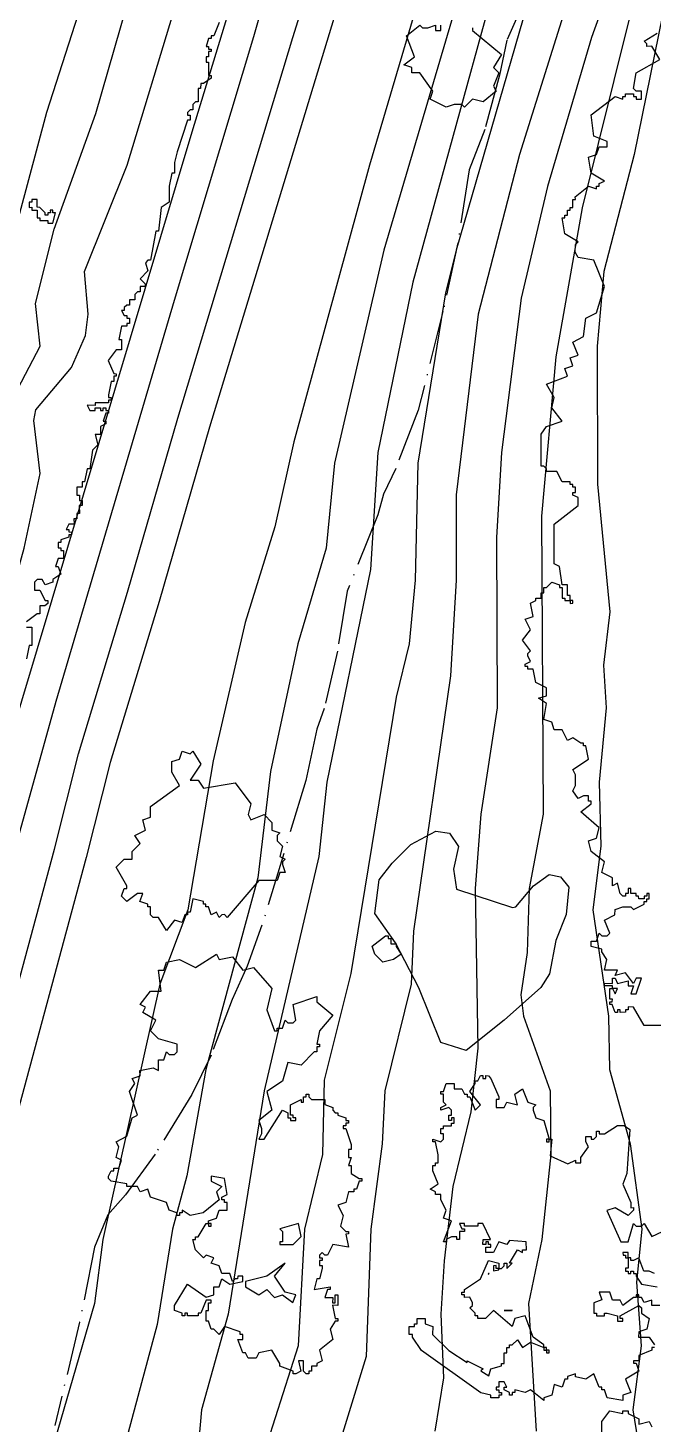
# Model space of a CAD drawing. Header units: metres. Extents: x -550 to 550, y -500 to 950.
# Drawn here: x -170 to -110.8, y -94.7 to 37.5 of the extents above; entities that cross this region are included whole.
import ezdxf

# ---------------------------------------------------------------- set-up
doc = ezdxf.new("R2010")
doc.units = ezdxf.units.M
doc.header["$LTSCALE"] = 2
doc.linetypes.add('DASHDOT', pattern=[3.556, 2.54, -0.508, 0, -0.508])
for name, color, linetype in [('SITE-PATH', 84, 'CONTINUOUS'), ('SITE-SETBACK-WATER', 1, 'DASHDOT'), ('SITE-TREE-CANOPY', 94, 'CONTINUOUS'), ('TOPO-CONTOUR-MAJOR', 8, 'CONTINUOUS'), ('TOPO-CONTOUR-MINOR', 9, 'CONTINUOUS')]:
    doc.layers.add(name, color=color, linetype=linetype)

msp = doc.modelspace()

# ---------------------------------------------------------------- linework, layer by layer
at = {"layer": 'SITE-PATH'}
for points in [[(-189.23, -120.72), (-167.52, -40.29), (-165.23, -31.25), (-160.58, -15.93), (-155.81, 0.56), (-144.91, 36.62), (-128.73, 88.28)], [(-262.46, -239.75), (-257.78, -234.74), (-254.78, -231.06), (-249.42, -223.79), (-240.83, -210.92), (-232.33, -199.08), (-225.52, -188.81), (-219.51, -179.14), (-214.88, -171.13), (-209.66, -160.32), (-203.71, -144.97), (-200.36, -135.35), (-192.31, -108.23), (-185.35, -81.44), (-179.09, -58.35), (-177.72, -51.61), (-173.59, -36.13), (-154.45, 27.68), (-137.3, 83.89)], [(-144.94, 49.68), (-148.64, 36.66), (-156.18, 11.69), (-167.39, -26.3), (-175.08, -53.91), (-179.17, -69.44), (-187.03, -100.54)], [(-138.08, 48.2), (-152.83, -0.32), (-157.6, -16.81), (-162.24, -32.08), (-164.51, -41.07), (-186.24, -121.57), (-190.87, -137.06), (-195.72, -152.11), (-201.92, -169.17), (-206.56, -180.44), (-208.55, -184.59), (-210.86, -187.86), (-212.68, -190.91), (-212.82, -191.48), (-212.61, -192.83), (-211.63, -194.79), (-202.71, -210.22)]]:
    msp.add_lwpolyline(points, dxfattribs=at)
at = {"layer": 'SITE-SETBACK-WATER'}
msp.add_lwpolyline([(-122.55, 41.06), (-124.65, 36.35), (-125.33, 33.03), (-126.74, 27.88), (-128.22, 24.07), (-129.29, 17.15), (-130.7, 10.64), (-133.05, 1.3), (-135.18, -4.21), (-136.32, -6.64), (-136.86, -8.61), (-139.78, -15.83), (-140.7, -21.51), (-141.95, -26.95), (-142.65, -28.91), (-143.69, -33.79), (-147.85, -47.49), (-149.24, -51.36), (-150.67, -54.51), (-152.67, -59.8), (-154.48, -63.51), (-157.97, -69.16), (-160.77, -73.02), (-162.44, -74.93), (-163.73, -77.97), (-165.13, -85.09), (-167.49, -94.88)], dxfattribs=at)
at = {"layer": 'SITE-TREE-CANOPY'}
for points in [[(-151.91, 38.01), (-152.41, 36.76), (-152.65, 36.76), (-152.65, 36.51), (-152.9, 36.51), (-153.15, 35.76), (-152.91, 35.75), (-152.9, 35.51), (-152.65, 35.51), (-152.65, 35.27), (-152.9, 35.27), (-152.9, 34.76), (-153.15, 34.77), (-153.15, 34.26), (-152.9, 34.26), (-152.9, 33.01), (-152.65, 33.01), (-152.65, 32.76), (-153.4, 32.26), (-153.65, 32.26), (-153.66, 31.76), (-153.9, 31.76), (-153.9, 30.51), (-154.16, 30.51), (-154.4, 30.26), (-154.4, 29.76), (-154.66, 29.76), (-154.9, 29.51), (-154.9, 29.26), (-154.65, 29.26), (-154.65, 28.76), (-154.9, 28.76), (-155.9, 25.76), (-156.15, 24.76), (-156.15, 23.76), (-156.4, 23.76), (-156.65, 22.51), (-156.65, 21.01), (-157.4, 20.51), (-157.66, 18.26), (-157.9, 18.26), (-158.4, 15.51), (-158.65, 15.51), (-158.9, 15.26), (-158.65, 14.51), (-159.4, 13.76), (-158.91, 13.26), (-158.91, 13.02), (-159.4, 13.02), (-159.4, 12.52), (-159.65, 12.52), (-159.9, 12.26), (-159.9, 11.76), (-160.4, 11.76), (-160.4, 11.26), (-160.65, 11.26), (-160.9, 11.02), (-160.9, 10.76), (-161.16, 10.76), (-160.9, 10.26), (-160.65, 10.26), (-160.65, 10.01), (-160.41, 10.01), (-160.4, 9.51), (-160.65, 9.51), (-160.65, 9.26), (-161.15, 9.26), (-161.41, 8.01), (-161.15, 8.01), (-161.15, 7.01), (-161.65, 7.01), (-162.41, 6.01), (-161.9, 4.77), (-161.66, 4.76), (-161.66, 4.51), (-161.9, 4.51), (-161.9, 4.01), (-162.15, 4.01), (-162.4, 2.76), (-162.4, 2.51), (-162.15, 2.51), (-162.15, 2.26), (-162.4, 2.26), (-162.4, 2.01), (-163.65, 2.01), (-163.65, 1.76), (-164.41, 1.77), (-164.15, 1.26), (-163.65, 1.26), (-163.65, 1.51), (-163.16, 1.51), (-163.15, 1.26), (-162.9, 1.26), (-162.9, 1.51), (-162.65, 1.51), (-162.65, 1.26), (-162.4, 1.26), (-162.4, 1.01), (-162.65, 1.01), (-162.9, 0.26), (-162.65, 0.26), (-162.65, 0.01), (-163.15, -0.24), (-163.15, -1), (-163.65, -0.99), (-163.4, -1.98), (-163.91, -2.48), (-164.15, -4.24), (-164.4, -4.24), (-164.65, -5.49), (-164.9, -5.49), (-164.9, -5.99), (-165.4, -5.99), (-165.4, -6.74), (-165.15, -6.74), (-165.15, -7.24), (-164.9, -7.24), (-164.9, -7.74), (-165.16, -7.74), (-165.15, -8.49), (-165.4, -8.49), (-165.4, -8.99), (-165.66, -8.99), (-165.65, -9.49), (-166.15, -9.49), (-166.4, -9.99), (-166.16, -9.99), (-166.15, -10.23), (-165.9, -10.24), (-165.9, -10.49), (-166.15, -10.49), (-166.15, -10.74), (-166.9, -10.99), (-166.9, -11.23), (-167.15, -11.23), (-167.16, -11.74), (-166.9, -11.74), (-166.9, -11.99), (-166.65, -11.99), (-166.65, -12.74), (-167.15, -12.74), (-167.4, -13.49), (-167.15, -13.49), (-166.9, -14.24), (-167.65, -14.74), (-167.65, -14.99), (-168.4, -15.24), (-168.66, -14.74), (-169.15, -14.74), (-169.4, -14.99), (-169.4, -15.74), (-168.9, -15.74), (-168.4, -16.74), (-168.15, -16.74), (-168.15, -17), (-168.41, -17.24), (-168.9, -17.24), (-168.91, -17.98), (-169.15, -18), (-170.15, -18.74)], [(-127.9, 37.51), (-127.9, 37.26), (-125.15, 35.01), (-125.9, 33.76), (-125.4, 33.26), (-125.9, 32.01), (-125.65, 31.51), (-126.9, 30.51), (-127.9, 30.76), (-128.65, 30), (-128.9, 30.26), (-129.65, 30.26), (-130.41, 30.01), (-131.9, 30.77), (-131.65, 31.51), (-132.9, 33.26), (-133.65, 33.26), (-133.65, 33.76), (-134.4, 34.01), (-133.41, 34.76), (-134.15, 36.76), (-132.9, 37.76), (-132.65, 37.51), (-132.15, 37.51), (-131.4, 37.76), (-131.4, 37.26), (-130.9, 37.26), (-130.9, 37.76)], [(-109.65, -56.99), (-111.65, -56.99), (-112.65, -55.24), (-113.15, -55.23), (-113.15, -55.49), (-113.4, -55.49), (-113.4, -55.73), (-113.9, -55.75), (-113.9, -55.49), (-114.15, -55.49), (-114.15, -55.74), (-114.4, -55.74), (-114.66, -54.99), (-114.9, -54.99), (-114.9, -54.74), (-114.66, -54.74), (-114.65, -54.49), (-114.9, -54.49), (-114.9, -53.49), (-114.65, -53.49), (-114.65, -53.24), (-115.4, -53.24), (-115.4, -52.98), (-114.65, -52.99), (-114.65, -52.49), (-114.4, -52.49), (-114.15, -52.99), (-113.15, -52.74), (-113.15, -53.24), (-112.65, -53.24), (-112.91, -53.99), (-112.4, -53.99), (-111.9, -52.49), (-112.4, -52.49), (-112.65, -52.99), (-113.4, -51.99), (-114.4, -52.24), (-114.15, -51.74), (-115.4, -51.74), (-115.16, -50.74), (-115.65, -49.99), (-115.65, -49.74), (-116.65, -49.49), (-116.65, -48.99), (-116.15, -48.99), (-115.9, -48.25), (-115.65, -48.49), (-115.15, -48.49), (-114.9, -48.24), (-115.4, -46.99), (-114.41, -46.49), (-114.4, -45.99), (-113.65, -45.73), (-112.9, -45.74), (-112.65, -45.99), (-111.65, -45.49), (-111.65, -45.24), (-111.4, -45.24), (-111.4, -44.99), (-111.15, -44.99), (-111.15, -44.49), (-111.4, -44.49), (-111.4, -44.74), (-111.65, -44.74), (-111.65, -44.99), (-112.15, -44.99), (-112.16, -44.74), (-112.4, -44.73), (-112.4, -44.49), (-112.9, -44.49), (-112.9, -43.99), (-113.15, -43.99), (-113.15, -44.49), (-113.41, -44.49), (-113.41, -44.74), (-113.65, -44.74), (-113.9, -44.49), (-114.16, -43.49), (-114.65, -43.74), (-114.65, -42.99), (-115.65, -42.49), (-115.4, -41.49), (-116.65, -40.49), (-116.9, -39.49), (-116.15, -39.23), (-115.9, -38.25), (-117.65, -36.74), (-116.65, -35.99), (-116.65, -35.74), (-116.9, -35.74), (-116.9, -35.24), (-117.4, -35.24), (-117.9, -35.49), (-118.4, -34.74), (-118.15, -34.24), (-118.15, -33.24), (-118.4, -32.74), (-116.9, -31.74), (-117.15, -30.49), (-117.4, -30.49), (-117.4, -30.25), (-117.65, -30.24), (-118.4, -29.74), (-118.9, -29.99), (-119.4, -28.99), (-120.15, -28.98), (-120.4, -28.24), (-121.15, -27.99), (-120.9, -26.49), (-121.65, -25.99), (-120.9, -25.74), (-120.9, -24.99), (-121.9, -24.49), (-122.16, -23.24), (-122.65, -23.24), (-122.65, -22.99), (-122.9, -22.99), (-122.9, -22.74), (-122.4, -22.49), (-122.65, -21.98), (-122.65, -21.74), (-122.41, -21.5), (-123.15, -20.49), (-122.4, -19.49), (-122.9, -18.49), (-122.16, -18.24), (-122.4, -16.99), (-121.9, -16.73), (-121.9, -16.49), (-121.4, -16.49), (-121.4, -15.99), (-121.16, -15.99), (-121.15, -15.49), (-120.9, -15.49), (-120.4, -14.99), (-119.65, -15.24), (-119.65, -15.49), (-119.4, -15.49), (-119.4, -16.49), (-119.15, -16.49), (-119.15, -16.74), (-118.65, -16.74), (-118.66, -16.24), (-118.9, -16.24), (-118.9, -15.24), (-119.41, -15.24), (-119.65, -13.49), (-120.15, -13.24), (-120.15, -9.48), (-117.9, -7.74), (-117.9, -6.98), (-118.4, -6.74), (-118.4, -6.49), (-118.15, -6.5), (-118.15, -5.99), (-118.4, -5.99), (-118.4, -5.74), (-118.66, -5.74), (-118.66, -5.49), (-119.4, -5.49), (-119.9, -4.49), (-120.9, -4.49), (-120.9, -4.24), (-121.15, -3.99), (-121.4, -3.99), (-121.4, -0.98), (-120.9, -0.24), (-119.4, 0.26), (-120.4, 1.51), (-120.15, 2.51), (-120.9, 3.76), (-118.9, 4.51), (-119.15, 5.26), (-118.4, 5.51), (-118.65, 6.26), (-117.9, 6.51), (-118.41, 7.75), (-117.4, 8.27), (-117.15, 10.01), (-116.15, 10.51), (-115.4, 13.01), (-116.4, 15.51), (-117.9, 15.76), (-118.16, 16.26), (-118.15, 17.01), (-117.9, 17.26), (-119.15, 18.01), (-119.4, 19.51), (-119.16, 19.51), (-119.16, 19.76), (-118.9, 19.76), (-118.9, 20.26), (-118.65, 20.26), (-118.66, 20.51), (-118.4, 20.51), (-118.4, 21.26), (-118.15, 21.26), (-118.16, 21.51), (-116.9, 22.51), (-116.15, 22.26), (-116.15, 22.51), (-115.9, 22.51), (-115.9, 22.76), (-115.4, 23.01), (-116.65, 23.76), (-116.9, 25.26), (-116.15, 25.51), (-115.9, 26.26), (-115.15, 26.26), (-115.15, 26.76), (-116.4, 27.26), (-116.65, 29.27), (-114.4, 31.01), (-113.66, 30.76), (-113.66, 31.01), (-113.4, 31.01), (-113.4, 31.26), (-112.65, 31.26), (-112.65, 31.01), (-112.41, 31.01), (-112.41, 30.76), (-111.9, 30.76), (-111.9, 31.51), (-112.4, 31.51), (-112.65, 31.76), (-112.4, 33.26), (-110.15, 34.51), (-110.9, 35.77), (-111.4, 35.75), (-111.4, 36.01), (-111.65, 36.26), (-110.4, 37.01)], [(-170.15, -19.24), (-169.65, -19.24), (-169.65, -20.99), (-169.9, -20.99), (-170.15, -22.24)], [(-110.65, -87.49), (-110.9, -87.49), (-110.9, -87.74), (-112.15, -88.24), (-112.15, -88.74), (-112.65, -88.74), (-112.65, -88.98), (-112.4, -88.98), (-112.15, -89.74), (-113.4, -90.49), (-112.9, -91.74), (-113.65, -91.99), (-113.65, -92.49), (-115.15, -92.24), (-115.4, -91.49), (-115.65, -91.49), (-115.65, -91.24), (-115.9, -91.24), (-116.4, -89.99), (-117.15, -90.49), (-118.15, -90.25), (-118.15, -89.99), (-118.9, -90.24), (-118.9, -90.49), (-119.16, -90.49), (-119.4, -91.24), (-120.15, -90.99), (-120.4, -91.99), (-121.15, -92.24), (-121.15, -92.49), (-122.4, -91.49), (-122.9, -91.74), (-123.9, -91.49), (-123.9, -91.74), (-124.15, -91.74), (-124.15, -91.99), (-124.4, -91.99), (-124.4, -91.74), (-124.9, -91.49), (-124.9, -91.24), (-124.66, -91.24), (-124.9, -90.74), (-125.4, -90.74), (-125.4, -91.24), (-125.65, -91.24), (-125.65, -91.49), (-125.4, -91.49), (-125.4, -91.74), (-125.15, -91.74), (-125.15, -91.99), (-125.4, -91.99), (-125.4, -92.24), (-126.15, -92.24), (-126.15, -91.99), (-127.1, -91.78), (-132.72, -87.77), (-133.59, -86.5), (-133.6, -86.24), (-133.9, -86.24), (-133.9, -85.49), (-133.41, -85.49), (-133.4, -85.24), (-133.15, -85.24), (-133.15, -84.74), (-132.4, -84.74), (-132.4, -85.24), (-131.65, -85.49), (-131.69, -86.24), (-130.16, -87.78), (-128.4, -88.9), (-128.4, -88.74), (-126.9, -89.49), (-127.12, -89.7), (-126.37, -90.17), (-126.16, -89.49), (-125.15, -89.23), (-125.15, -88.99), (-124.91, -88.99), (-124.9, -87.99), (-124.65, -87.99), (-124.65, -87.49), (-124.4, -87.49), (-124.4, -87.24), (-124.15, -87.24), (-123.65, -86.75), (-123.15, -87.49), (-122.4, -86.99), (-121.15, -87.49), (-121.15, -87.24), (-122.16, -86.49), (-122.9, -84.49), (-123.9, -84.74), (-124.15, -85.49), (-125.9, -83.99), (-126.66, -84.74), (-127.4, -84.74), (-127.4, -84.49), (-127.65, -84.49), (-127.65, -84.24), (-128.15, -83.74), (-127.9, -83.49), (-127.9, -83.24), (-128.16, -82.73), (-128.65, -82.74), (-128.65, -82.49), (-128.9, -82.49), (-128.9, -82.24), (-128.65, -82.24), (-128.65, -81.99), (-127.16, -80.99), (-126.4, -79.24), (-125.4, -79.49), (-125.41, -79.99), (-125.15, -79.99), (-124.9, -79.74), (-124.9, -79.49), (-124.65, -79.49), (-124.65, -79.99), (-124.15, -79.49), (-124.4, -79.49), (-123.65, -78.24), (-123.15, -78.49), (-123.15, -78.24), (-122.78, -78.24), (-122.83, -77.46), (-124.4, -77.36), (-124.65, -77.74), (-125.4, -77.49), (-125.9, -78.49), (-126.65, -78.49), (-126.65, -77.99), (-126.15, -77.99), (-126.15, -77.74), (-126.4, -77.74), (-126.4, -77.49), (-126.65, -77.49), (-126.65, -77.74), (-126.91, -77.74), (-126.9, -77.24), (-126.2, -77.24), (-126.92, -75.74), (-127.4, -75.74), (-127.4, -75.99), (-128.15, -75.99), (-128.65, -75.99), (-128.65, -75.74), (-129.15, -75.74), (-128.9, -76.24), (-128.65, -76.24), (-128.65, -76.49), (-129.15, -76.49), (-129.15, -77.24), (-129.4, -77.24), (-129.4, -76.99), (-129.9, -76.99), (-130.4, -77.24), (-130.4, -77.49), (-130.66, -77.49), (-129.9, -75.49), (-130.65, -75.24), (-130.41, -74.49), (-130.9, -73.49), (-130.9, -72.99), (-131.4, -72.99), (-131.4, -72.74), (-131.91, -72.48), (-131.15, -71.98), (-131.65, -70.74), (-131.65, -70.24), (-131.4, -70.24), (-131.4, -69.99), (-131.15, -69.99), (-131.15, -69.24), (-131.4, -67.99), (-131.65, -67.99), (-131.65, -67.74), (-130.9, -67.99), (-130.65, -67.74), (-130.66, -67.24), (-130.9, -67.24), (-130.9, -66.73), (-130.65, -66.74), (-130.65, -66.49), (-129.9, -66.49), (-129.9, -66.24), (-129.65, -66.24), (-129.65, -65.74), (-129.9, -65.74), (-129.9, -65.99), (-130.16, -65.99), (-130.15, -65.49), (-129.9, -65.49), (-129.9, -64.99), (-130.15, -64.74), (-130.91, -64.99), (-130.91, -64.74), (-130.4, -64.49), (-130.65, -64.24), (-130.65, -63.49), (-130.9, -63.49), (-130.9, -63.24), (-130.65, -63.24), (-130.4, -62.49), (-129.65, -62.49), (-129.65, -62.99), (-128.9, -62.99), (-128.65, -63.49), (-128.4, -63.49), (-128.4, -63.73), (-128.15, -63.74), (-127.65, -64.99), (-127.15, -64.49), (-128.15, -63.23), (-127.65, -62.49), (-127.65, -62.23), (-127.4, -62.23), (-127.15, -61.73), (-126.91, -61.73), (-126.91, -61.99), (-126.65, -61.99), (-126.65, -61.73), (-126.4, -61.74), (-126.15, -61.99), (-125.4, -63.74), (-125.41, -63.99), (-125.65, -63.99), (-125.65, -64.74), (-124.9, -64.74), (-124.65, -64.24), (-123.65, -64.49), (-123.9, -63.49), (-123.15, -62.99), (-122.65, -64.24), (-121.9, -64.49), (-122.15, -64.74), (-122.16, -64.99), (-121.9, -65.73), (-121.15, -65.99), (-120.65, -67.74), (-120.4, -67.74), (-120.55, -69.34), (-118.87, -70.1), (-118.15, -69.74), (-118.15, -69.99), (-117.65, -69.99), (-117.65, -69.49), (-116.9, -68.49), (-117.15, -67.99), (-117.15, -67.49), (-116.65, -67.49), (-116.65, -67.74), (-116.4, -67.74), (-116.15, -67.49), (-116.15, -66.99), (-115.9, -66.99), (-115.9, -67.24), (-115.4, -67.26), (-114.17, -66.45), (-113.53, -66.44), (-113.01, -66.83), (-113.27, -71.01), (-113.67, -72.01), (-112.9, -73.74), (-112.9, -74.25), (-112.65, -74.23), (-112.65, -74.49), (-113.15, -74.99), (-114.4, -74.24), (-115.19, -74.5), (-113.84, -77.49), (-113.15, -77.49), (-112.65, -75.74), (-112.4, -75.99), (-111.9, -75.99), (-111.65, -75.74), (-110.9, -76.98), (-109.9, -76.49)], [(-110.65, -80.49), (-111.15, -80.24), (-111.66, -80.24), (-112.15, -78.99), (-112.65, -79.24), (-112.9, -79.24), (-112.9, -79), (-113.15, -78.99), (-113.15, -79.98), (-113.4, -79.98), (-113.4, -80.24), (-113.15, -80.24), (-113.15, -80.49), (-112.91, -80.49), (-112.91, -80.24), (-112.65, -80.24), (-112.65, -80.49), (-112.4, -80.49), (-112.4, -80.74), (-111.9, -81.49), (-110.4, -81.73)], [(-110.15, -83.49), (-110.9, -83.49), (-110.9, -82.99), (-111.65, -83.23), (-111.9, -82.75), (-112.15, -82.74), (-112.15, -82.49), (-112.4, -82.49), (-112.4, -82.74), (-112.65, -82.74), (-113.65, -83.49), (-113.9, -82.99), (-114.65, -82.99), (-114.9, -82.24), (-115.9, -82.24), (-115.66, -82.98), (-116.4, -83.24), (-116.4, -84.24), (-116.16, -84.24), (-116.16, -84.49), (-115.4, -84.49), (-115.4, -84.24), (-115.15, -84.24), (-114.15, -84.49), (-114.15, -84.99), (-113.65, -84.99), (-113.65, -84.75), (-113.9, -84.74), (-113.9, -84.49), (-112.15, -83.49), (-111.9, -83.74), (-111.9, -84.24), (-111.16, -84.74), (-111.4, -85.74), (-112.15, -85.99), (-112.16, -86.49), (-111.15, -86.49), (-110.65, -87.24)], [(-115.65, -95.74), (-115.65, -94.49), (-114.9, -93.49), (-113.65, -93.74), (-113.65, -93.49), (-113.15, -93.49), (-113.16, -93.74), (-112.15, -94.24), (-112.15, -94.74), (-111.15, -94.49), (-110.9, -94.99)]]:
    msp.add_lwpolyline(points, dxfattribs=at)
for points in [[(-169.9, 20.5), (-169.65, 20.52), (-169.65, 20.26), (-169.16, 20.26), (-169.15, 19.51), (-168.9, 19.51), (-168.9, 19.26), (-168.15, 19.26), (-168.15, 19.01), (-167.65, 19.01), (-167.4, 20.01), (-167.65, 20.01), (-167.65, 20.26), (-167.91, 20.26), (-167.9, 20.01), (-168.15, 20.01), (-168.15, 19.76), (-168.4, 19.76), (-168.4, 20.01), (-168.9, 20.51), (-169.16, 20.52), (-169.15, 21.26), (-169.65, 21.26), (-169.65, 21.01), (-169.9, 21.01)], [(-118.65, -17), (-118.4, -16.98), (-118.4, -16.74), (-118.65, -16.74)], [(-153.65, -32.24), (-154.65, -33.74), (-153.9, -33.74), (-153.4, -34.49), (-150.4, -33.99), (-148.9, -35.99), (-149.15, -36.99), (-148.9, -37.49), (-147.65, -36.99), (-146.9, -37.74), (-146.9, -38.49), (-146.15, -38.74), (-146.4, -38.99), (-146.41, -39.49), (-145.9, -39.98), (-146.15, -40.99), (-145.65, -41.24), (-145.9, -41.49), (-145.9, -41.74), (-145.65, -42.49), (-146.15, -42.49), (-146.4, -43.24), (-148.15, -43.24), (-151.16, -46.74), (-151.4, -46.48), (-151.65, -46.5), (-151.9, -46.74), (-152.15, -46.24), (-152.65, -46.49), (-152.9, -45.74), (-153.16, -45.74), (-153.16, -45.49), (-153.4, -45.49), (-153.4, -45.24), (-154.4, -44.99), (-154.65, -46.24), (-154.9, -46.24), (-154.91, -46.49), (-155.15, -46.49), (-155.4, -47.24), (-156.15, -46.99), (-156.9, -47.99), (-157.65, -46.74), (-158.15, -46.74), (-158.4, -46.49), (-158.4, -45.74), (-158.65, -45.74), (-158.65, -45.48), (-159.41, -45.24), (-159.15, -44.49), (-159.65, -44.49), (-160.66, -45.24), (-161.15, -44.74), (-160.9, -43.99), (-160.65, -43.99), (-160.65, -43.74), (-161.66, -41.99), (-160.9, -41.24), (-160.15, -41.24), (-160.15, -40.49), (-159.4, -39.74), (-159.9, -38.99), (-158.9, -38.49), (-159.15, -37.49), (-158.4, -37.24), (-158.4, -36.24), (-155.65, -34.24), (-156.4, -32.98), (-156.4, -31.99), (-155.65, -31.74), (-155.4, -30.99), (-154.65, -31.24), (-154.4, -30.99)], [(-135.2, -49.15), (-137.17, -46.37), (-136.73, -43.17), (-135.5, -41.61), (-133.74, -39.83), (-131.39, -38.58), (-130.07, -38.77), (-129.24, -40.04), (-129.7, -42.18), (-129.42, -44.08), (-124.12, -45.8), (-123.8, -45.73), (-122.12, -43.74), (-120.64, -42.68), (-119.56, -42.89), (-118.79, -43.88), (-119.04, -46.48), (-120.01, -48.93), (-120.61, -52.1), (-121.44, -53.38), (-124.9, -56.49), (-128.51, -59.34), (-130.9, -58.58), (-133, -53.41)], [(-135.15, -49.49), (-134.65, -50.24), (-135.4, -50.74), (-136.4, -50.99), (-137.15, -50.24), (-137.4, -49.48), (-136.15, -48.49), (-135.9, -48.49), (-135.9, -48.74), (-135.65, -48.74), (-135.65, -49.24), (-135.15, -49.24)], [(-152.9, -75.49), (-152.15, -75.24), (-151.9, -74.49), (-151.15, -74.49), (-151.15, -73.74), (-151.4, -73.74), (-151.4, -73.49), (-151.66, -73.49), (-151.65, -73.24), (-151.16, -72.99), (-151.4, -71.49), (-152.65, -71.24), (-152.65, -71.74), (-151.65, -72.24), (-152.15, -72.74), (-151.9, -73.49), (-153.41, -74.74), (-154.66, -74.99), (-155.4, -74.49), (-155.4, -74.74), (-155.65, -74.74), (-155.65, -74.99), (-155.9, -74.99), (-155.91, -74.74), (-156.65, -74.49), (-156.9, -73.74), (-158.4, -73.24), (-158.66, -72.49), (-159.4, -72.74), (-159.65, -72.24), (-160.65, -72.23), (-160.65, -71.99), (-162.15, -71.74), (-162.4, -71.49), (-162.4, -71.24), (-162.15, -70.74), (-161.9, -70.74), (-161.9, -70.49), (-161.41, -70.49), (-161.15, -69.74), (-161.65, -69.49), (-161.4, -68.48), (-161.66, -68), (-160.65, -67.48), (-160.15, -65.74), (-159.65, -65.49), (-160.41, -63.24), (-159.9, -62.49), (-160.15, -61.99), (-159.4, -61.74), (-159.41, -61.23), (-158.16, -60.99), (-157.65, -61.24), (-157.66, -60.24), (-157.15, -60.24), (-156.9, -59.49), (-156.65, -59.74), (-156.15, -59.74), (-155.9, -59.49), (-155.9, -58.74), (-157.65, -58.24), (-158.4, -57.49), (-157.9, -56.49), (-159.15, -55.74), (-158.9, -55.24), (-159.4, -54.99), (-158.41, -53.74), (-157.4, -53.74), (-157.65, -51.74), (-157.15, -51.74), (-156.9, -50.99), (-155.66, -50.74), (-154.15, -51.49), (-152.15, -50.24), (-151.91, -50.74), (-150.65, -50.49), (-149.65, -51.74), (-148.65, -51.49), (-146.9, -53.49), (-147.4, -55.49), (-146.65, -57.49), (-146.4, -57.49), (-146.4, -57.24), (-145.9, -57.24), (-145.65, -56.49), (-145.4, -56.74), (-144.9, -56.74), (-144.65, -56.49), (-144.9, -54.99), (-142.65, -54.24), (-142.65, -54.74), (-141.15, -55.99), (-142.41, -57.49), (-142.65, -58.74), (-142.4, -58.74), (-142.4, -58.99), (-142.65, -58.99), (-142.65, -59.49), (-142.9, -59.49), (-144.15, -60.74), (-145.4, -60.49), (-145.9, -62.24), (-147.4, -63.24), (-146.9, -64.99), (-148.15, -65.99), (-147.9, -66.73), (-147.9, -67.23), (-148.15, -67.74), (-147.65, -67.74), (-145.9, -64.99), (-145.4, -65.24), (-145.4, -65.74), (-145.16, -65.74), (-145.15, -65.99), (-144.65, -65.99), (-144.65, -65.74), (-144.9, -65.74), (-144.9, -65.49), (-145.16, -65.49), (-145.15, -64.49), (-144.15, -63.99), (-144.15, -64.24), (-143.9, -64.24), (-143.9, -63.74), (-143.65, -63.74), (-143.65, -63.49), (-143.4, -63.49), (-143.4, -63.74), (-143.15, -63.99), (-141.9, -63.99), (-141.9, -64.48), (-141.15, -64.74), (-141.15, -64.99), (-140.9, -65.24), (-140.65, -65.24), (-140.65, -65.49), (-139.9, -65.74), (-139.9, -65.99), (-139.65, -65.99), (-139.65, -66.24), (-139.9, -66.24), (-139.9, -66.49), (-140.15, -66.49), (-140.15, -66.74), (-139.9, -66.75), (-139.4, -68.24), (-139.4, -68.74), (-139.65, -68.74), (-139.65, -69.49), (-139.4, -69.49), (-139.65, -70.24), (-139.4, -70.24), (-139.4, -71), (-138.65, -71.49), (-138.4, -71.49), (-138.4, -71.74), (-138.65, -71.74), (-138.9, -72.49), (-139.15, -72.49), (-139.15, -72.74), (-139.65, -72.74), (-139.9, -73.74), (-140.65, -73.99), (-140.15, -74.99), (-140.4, -75.99), (-139.9, -76.49), (-139.65, -76.49), (-139.65, -76.73), (-139.9, -76.75), (-139.65, -77.99), (-141.15, -77.74), (-141.65, -78.75), (-141.9, -78.74), (-142.15, -78.49), (-142.4, -78.74), (-142.4, -78.99), (-142.15, -78.99), (-142.15, -79.25), (-142.4, -79.24), (-142.4, -79.73), (-142.15, -79.73), (-142.15, -79.99), (-142.4, -80.99), (-142.65, -80.99), (-142.9, -81.99), (-141.4, -81.74), (-141.4, -81.99), (-141.65, -81.99), (-141.9, -82.74), (-141.15, -82.74), (-141.16, -83.24), (-140.9, -83.24), (-140.9, -82.49), (-140.66, -82.5), (-140.65, -83.49), (-141.16, -83.48), (-140.9, -84.74), (-140.65, -84.74), (-140.65, -84.99), (-140.9, -84.99), (-141.4, -85.74), (-141.15, -86.74), (-142.4, -87.74), (-142.15, -88.74), (-142.65, -88.99), (-142.65, -89.24), (-143.15, -89.24), (-143.15, -89.74), (-143.4, -89.74), (-143.4, -89.99), (-143.65, -89.99), (-143.9, -89.74), (-143.9, -88.74), (-144.4, -88.74), (-144.16, -89.74), (-144.65, -89.99), (-144.9, -89.99), (-144.9, -89.74), (-146.15, -89.24), (-146.15, -89), (-146.91, -87.74), (-148.15, -87.99), (-148.4, -88.49), (-149.15, -88.49), (-149.4, -87.99), (-149.65, -87.99), (-150.15, -86.74), (-149.65, -86.74), (-149.65, -86.24), (-149.9, -86.24), (-149.9, -85.99), (-151.4, -85.5), (-151.9, -86.24), (-152.4, -85.74), (-152.65, -85.74), (-152.9, -84.99), (-153.15, -84.99), (-153.15, -83.99), (-152.91, -83.99), (-152.9, -83.24), (-152.65, -83.24), (-152.65, -82.99), (-153.15, -82.99), (-153.65, -84.24), (-153.9, -84.23), (-153.9, -84.49), (-154.9, -84.49), (-154.9, -84.24), (-155.15, -84.24), (-155.15, -84.49), (-155.4, -84.49), (-155.41, -84.24), (-156.15, -83.99), (-156.15, -83.49), (-154.9, -81.49), (-153.15, -82.73), (-152.4, -82.49), (-152.4, -81.75), (-151.9, -81.73), (-151.65, -80.99), (-150.9, -81.49), (-149.65, -81.24), (-149.65, -80.74), (-150.15, -80.74), (-150.16, -80.99), (-150.4, -80.99), (-150.65, -81.24), (-150.9, -80.49), (-151.65, -80.49), (-151.9, -79.74), (-152.65, -79.49), (-152.4, -78.99), (-153.15, -78.74), (-153.4, -78.99), (-154.15, -78.24), (-154.4, -77.24), (-154.15, -77.24), (-154.15, -76.99), (-153.9, -76.99), (-153.15, -75.74), (-152.9, -75.74)], [(-114.4, -53.99), (-114.15, -53.49), (-114.65, -53.49)], [(-120.9, -67.74), (-120.9, -67.99), (-120.65, -67.99), (-120.65, -67.74)], [(-152.9, -75.99), (-152.66, -75.99), (-152.66, -75.74), (-152.9, -75.74)], [(-146.15, -77.74), (-144.9, -77.74), (-144.15, -76.98), (-144.4, -75.74), (-146.15, -76.24), (-145.9, -76.49), (-145.9, -77.49), (-146.15, -77.49)], [(-113.15, -78.49), (-113.65, -78.49), (-113.62, -78.74), (-113.4, -78.74), (-113.4, -78.99), (-113.15, -78.99)], [(-145.65, -79.49), (-147.4, -80.74), (-149.4, -81.24), (-149.4, -81.74), (-148.16, -82.49), (-147.4, -81.99), (-146.65, -82.74), (-145.9, -82.49), (-144.91, -83.23), (-144.65, -82.49), (-145.66, -82.24), (-146.65, -80.74)], [(-126.42, -80.56), (-126.32, -80.49), (-126.4, -80.49)], [(-125.65, -79.99), (-125.65, -79.73), (-125.9, -79.75), (-125.9, -80.23), (-125.4, -80.14), (-125.41, -79.99)], [(-124.15, -83.99), (-124.13, -83.96), (-124.91, -83.98)], [(-121.15, -87.74), (-120.9, -87.74), (-120.9, -87.49), (-121.15, -87.49)], [(-120.9, -87.99), (-120.65, -87.99), (-120.65, -87.74), (-120.9, -87.74)]]:
    msp.add_lwpolyline(points, close=True, dxfattribs=at)
at = {"layer": 'TOPO-CONTOUR-MAJOR'}
for points in [[(-270.19, -227.4), (-258.3, -218.07), (-252.25, -212.15), (-243.18, -202.27), (-235.12, -191.35), (-229.25, -182.05), (-220.97, -163.92), (-217.18, -157.87), (-215.26, -153.84), (-206.91, -131.53), (-205.6, -126.64), (-204.85, -119.58), (-201.87, -105.41), (-194.08, -79.28), (-185.52, -44.01), (-181.72, -30.59), (-175.25, -11.77), (-172.02, 1.33), (-168.85, 7.38), (-169.3, 11.41), (-167.54, 18.46), (-163.58, 29.39), (-157.17, 51.71)], [(-129.32, 40.11), (-136.3, 16.45), (-140.97, -3.71), (-141.77, -11.77), (-144.46, -20.84), (-147.04, -32.93), (-148.23, -43), (-153.17, -61.14), (-154.97, -71.22), (-156.32, -76.26), (-157.77, -85.32), (-162.57, -103.17), (-163.19, -110.51), (-164.2, -115.55), (-166.51, -124.62), (-169.63, -131.74), (-170.89, -142.76), (-174.47, -158.88), (-177.93, -169.96), (-178.41, -175), (-182.94, -188.1), (-189.78, -197.67), (-192.78, -205.23)], [(-113, 38.61), (-117.5, 20.48), (-120.01, 6.37), (-121.37, -8.75), (-121.2, -36.96), (-122.52, -44.01), (-122.72, -50.06), (-123.32, -54.09), (-123.06, -56.1), (-120.55, -63.16), (-120.49, -69.2), (-121.33, -77.26), (-122.6, -83.31), (-121.87, -95.4)]]:
    msp.add_lwpolyline(points, dxfattribs=at)
at = {"layer": 'TOPO-CONTOUR-MINOR'}
for points in [[(-125.76, 64.81), (-137.66, 24.51), (-144.83, -1.69), (-146.64, -9.75), (-149.44, -18.82), (-152.46, -31.92), (-154.88, -46.03), (-157.52, -53.08), (-162.93, -77.26), (-163.71, -83.31), (-168.38, -99.43)], [(-122.27, 54.43), (-133.57, 13.42), (-136.86, -2.7), (-137.58, -13.78), (-141.71, -33.94), (-142.45, -40.99), (-147.64, -63.16), (-151.06, -84.32), (-153.57, -93.38), (-154.12, -99.43), (-155.5, -105.48), (-156.15, -110.51), (-158.48, -119.58), (-160.07, -127.64), (-162.67, -136.71), (-162.85, -143.77), (-163.86, -149.81), (-165.37, -154.85), (-167.78, -167.95), (-168.03, -178.02), (-169.35, -182.05), (-171.64, -185.3), (-173.69, -190.12), (-176.49, -200.19)], [(-262.33, -216.62), (-256.21, -211.28), (-247.21, -201.1), (-235.65, -185.08), (-228.8, -171.98), (-224.44, -161.9), (-220.01, -155.02), (-216.05, -141.75), (-210.92, -129.66), (-206.24, -106.48), (-202.27, -92.38), (-200.75, -85.32), (-193.57, -64.16), (-189.38, -43), (-180.7, -16.81), (-177.03, -2.7), (-174.56, 4.35), (-173.39, 10.4), (-168.24, 29.54), (-160.79, 52.72)], [(-117.76, 43.65), (-123.46, 25.51), (-127.36, 10.4), (-129.46, -6.73), (-129.44, -14.79), (-129.98, -23.86), (-133.49, -48.04), (-133.7, -53.08), (-136.22, -63.16), (-136.45, -68.19), (-137.52, -76.26), (-137.98, -88.35), (-141.08, -98.42)], [(-114.84, 41.64), (-116.63, 36.6), (-120.79, 22.49), (-123.28, 11.92), (-125.16, -2.7), (-125.64, -10.76), (-125.57, -26.88), (-127.11, -36.96), (-127.65, -44.01), (-127.4, -59.13), (-128.05, -65.17), (-129.76, -72.22), (-130.6, -79.28), (-130.9, -84.32), (-130.65, -90.36), (-131.47, -95.4)], [(-109.51, 40.63), (-112.58, 25.51), (-115.46, 14.43), (-116.1, 7.38), (-116.07, -5.72), (-114.89, -17.81), (-115.5, -22.85), (-115.25, -26.88), (-115.9, -33.94), (-115.75, -39.98), (-116.49, -46.03), (-115.03, -56.1), (-114.93, -61.14), (-112.98, -68.19), (-111.86, -76.26), (-112.37, -81.29), (-111.91, -87.34), (-112.71, -93.38), (-111.58, -100.44)], [(-266.86, -235.46), (-258.3, -226.72), (-250.6, -217.32), (-237.4, -200.19), (-225.98, -184.07), (-212.76, -159.89), (-205.25, -140.74), (-203.7, -134.7), (-199.73, -122.61), (-191.25, -90.36), (-187.64, -74.24), (-170.38, -11.77), (-168.87, -4.71), (-169.47, 0.32), (-169.28, 1.33), (-165.91, 5.36), (-164.56, 8.38), (-164.31, 10.4), (-164.65, 14.43), (-160.62, 24.51), (-156.04, 39.62)], [(-122.76, 39.62), (-129.46, 16.45), (-130.45, 12.41), (-133.09, -3.71), (-133.32, -14.79), (-133.91, -20.84), (-135.12, -25.87), (-139.42, -52.07), (-141.95, -62.15), (-142.13, -69.2), (-143.82, -76.26), (-144.41, -87.34), (-147.32, -96.41)]]:
    msp.add_lwpolyline(points, dxfattribs=at)

doc.saveas('drawing.dxf')
